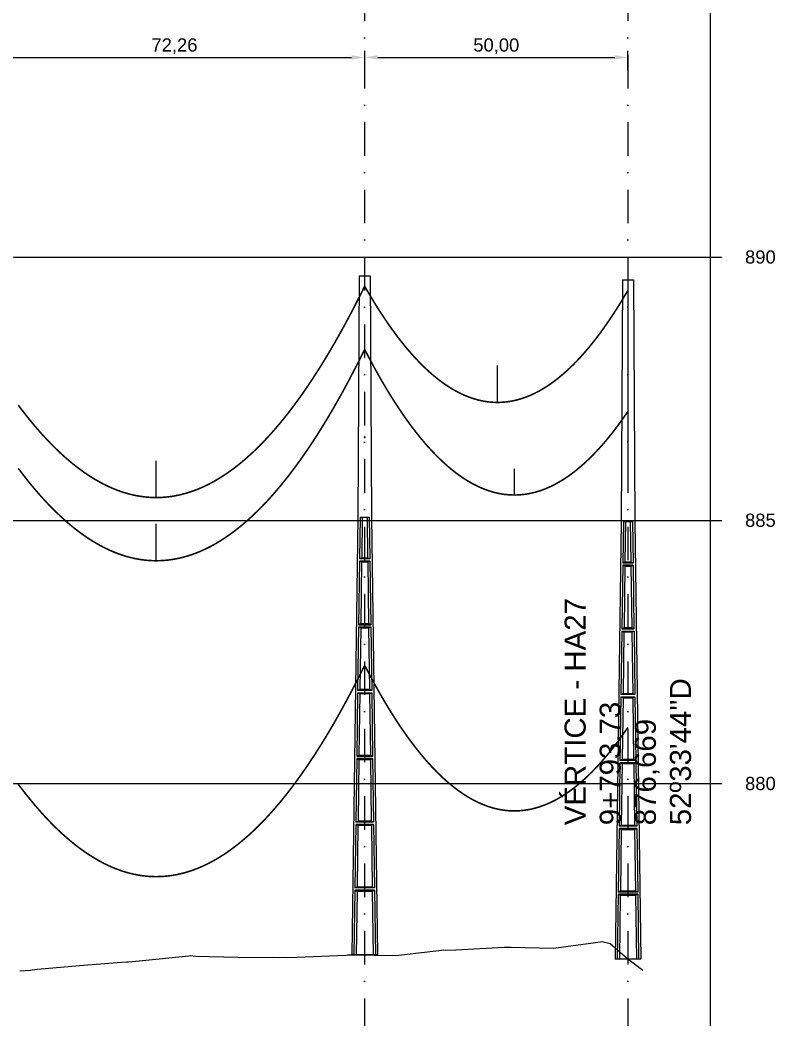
# Model space of a CAD drawing. Header units: metres. Extents: x -121 to 9872, y 3505 to 10721.
# Drawn here: x 9728.3 to 9871.7, y 8755.3 to 8945 of the extents above; entities that cross this region are included whole.
import ezdxf

# ---------------------------------------------------------------- set-up
doc = ezdxf.new("R2010")
doc.units = ezdxf.units.M
doc.header["$PDMODE"] = 2
doc.linetypes.add('DASHDOT', pattern=[25.4, 12.7, -6.35, 0, -6.35])
for name, color, linetype in [('CON-EOL- CA MAGNOLIA', 210, 'Continuous'), ('CON-EOL- PROJEÇÃO', 22, 'Continuous'), ('cotas', 7, 'Continuous'), ('Grade', 9, 'Continuous'), ('Ind.Rot', 8, 'DASHDOT'), ('Modelo_CotaTerreno_Perfil', 7, 'Continuous'), ('Modelo_Perfil', 252, 'Continuous'), ('Modelo_Texto_Geral', 7, 'Continuous'), ('Perfil - Texto Geral', 7, 'Continuous'), ('POSTE DT', 7, 'Continuous')]:
    doc.layers.add(name, color=color, linetype=linetype)
doc.styles.add('Arial', font='arial.ttf')
doc.styles.get("Standard").update_dxf_attribs({"font": 'arial.ttf'})
doc.dimstyles.new('ISO-25', dxfattribs={"dimtxt": 2.5, "dimasz": 2.5, "dimexe": 1.25, "dimexo": 0.625, "dimtad": 1, "dimzin": 1, "dimtxsty": 'Standard', "dimcen": 2.5, "dimaunit": 1, "dimadec": 3, "dimazin": 3, "dimtfac": 1, "dimtmove": 0, "dimatfit": 3, "dimfxlon": 1, "dimarcsym": 0})

# ---------------------------------------------------------------- blocks, each defined once
blk = doc.blocks.new('*U10')
at = {"layer": 'POSTE DT', "extrusion": (0, 1, 0)}
for p, q in [((-3.31, 406.59), (-4.05, 262)), ((-3.31, 406.59), (3.31, 406.59)), ((3.31, 406.59), (4.06, 262)), ((-4.05, 262), (-7.72, 0)), ((-4.05, 262), (-4.05, 262)), ((-2.73, 262), (-3.08, 237.05)), ((-2.73, 262), (2.75, 262)), ((-1.42, 262), (-1.77, 237.57)), ((1.43, 262), (1.77, 237.57)), ((2.75, 262), (3.1, 237.05)), ((4.06, 262), (7.72, 0)), ((-3.1, 235.74), (-3.63, 197.65)), ((3.11, 235.73), (-3.1, 235.74)), ((3.1, 237.05), (-3.08, 237.05)), ((-1.8, 235.21), (-2.32, 198.19)), ((1.8, 235.21), (2.32, 198.19)), ((3.11, 235.73), (3.65, 197.65)), ((-3.65, 196.34), (-4.19, 158.25)), ((-2.35, 195.8), (-2.87, 158.8)), ((2.35, 195.8), (2.87, 158.8)), ((3.66, 196.34), (4.2, 158.25)), ((-4.21, 156.94), (-4.74, 118.85)), ((-2.9, 156.39), (-3.42, 119.41)), ((2.91, 156.39), (3.42, 119.41)), ((4.21, 156.94), (4.75, 118.85)), ((-4.76, 117.54), (-5.29, 79.45)), ((4.77, 117.54), (-4.76, 117.54)), ((4.75, 118.85), (-4.74, 118.85)), ((-3.46, 116.98), (-3.97, 80.02)), ((3.46, 116.98), (3.98, 80.02)), ((4.77, 117.54), (5.3, 79.45)), ((-5.31, 78.14), (-5.85, 40.06)), ((5.32, 78.14), (-5.31, 78.14)), ((5.3, 79.45), (-5.29, 79.45)), ((5.32, 78.14), (5.85, 40.06)), ((-4.01, 77.57), (-4.53, 40.63)), ((4.01, 77.57), (4.53, 40.63)), ((-5.86, 38.74), (-6.41, 0)), ((5.87, 38.74), (-5.86, 38.74)), ((5.85, 40.06), (-5.85, 40.06)), ((-4.56, 38.17), (-5.1, 0)), ((4.56, 38.17), (5.1, 0)), ((5.87, 38.74), (6.41, 0)), ((-6.41, 0), (-7.72, 0)), ((-5.1, 0), (-6.41, 0)), ((5.1, 0), (-5.1, 0)), ((6.41, 0), (5.1, 0)), ((7.72, 0), (6.41, 0))]:
    blk.add_line(p, q, dxfattribs=at)
at = {"layer": 'POSTE DT', "ltscale": 3}
for points in [[(-3.63, 197.65), (3.65, 197.65)], [(-3.65, 196.34), (3.66, 196.34)], [(-4.21, 156.94), (4.21, 156.94)], [(4.2, 158.25), (-4.19, 158.25)]]:
    blk.add_lwpolyline(points, dxfattribs=at)
at = {"layer": 'POSTE DT'}
for points, knots in [([(0.25, 309.94), (0.25, 309.93), (0.25, 309.93), (0.25, 309.92), (0.25, 309.91), (0.25, 309.9), (0.25, 309.89), (0.24, 309.85), (0.22, 309.82), (0.19, 309.77), (0.16, 309.74), (0.11, 309.71), (0.08, 309.7), (0.01, 309.68), (-0.02, 309.68), (-0.08, 309.7), (-0.11, 309.71), (-0.16, 309.74), (-0.18, 309.76), (-0.21, 309.8), (-0.22, 309.82), (-0.24, 309.85), (-0.24, 309.87), (-0.25, 309.89), (-0.25, 309.9), (-0.25, 309.92), (-0.25, 309.92), (-0.25, 309.93), (-0.25, 309.94), (-0.25, 309.95), (-0.25, 309.95), (-0.25, 309.96), (-0.25, 309.97), (-0.24, 310), (-0.23, 310.02), (-0.21, 310.07), (-0.2, 310.09), (-0.15, 310.14), (-0.13, 310.15), (-0.07, 310.18), (-0.03, 310.19), (0.03, 310.19), (0.06, 310.18), (0.12, 310.16), (0.14, 310.14), (0.18, 310.11), (0.2, 310.09), (0.21, 310.06), (0.22, 310.05), (0.23, 310.04), (0.24, 310.01), (0.24, 309.99), (0.25, 309.97), (0.25, 309.96), (0.25, 309.95), (0.25, 309.94), (0.25, 309.94), (0.25, 309.94), (0.25, 309.94)], [-54.728303, -54.728303, -54.728303, -54.728303, -54.309038, -54.309038, -53.647169, -53.647169, -52.532885, -52.532885, -48.86224, -48.86224, -45.282765, -45.282765, -41.52867, -41.52867, -37.867486, -37.867486, -34.454589, -34.454589, -31.301423, -31.301423, -28.48103, -28.48103, -26.961755, -26.961755, -25.7544, -25.7544, -25.136228, -25.136228, -24.64409, -24.64409, -24.094201, -24.094201, -23.191199, -23.191199, -20.494482, -20.494482, -17.342863, -17.342863, -13.645538, -13.645538, -9.835989, -9.835989, -6.296781, -6.296781, -3.005029, -3.005029, 0, 0, 0, 1.527594, 1.527594, 3.697216, 3.697216, 4.489727, 4.489727, 5.01438, 5.01438, 5.095313, 5.095313, 5.095313, 5.095313]), ([(-3.1, 235.74), (-2.88, 235.65), (-2.67, 235.56), (-2.23, 235.39), (-2.02, 235.3), (-1.8, 235.21)], [0.055576, 0.055576, 0.055576, 0.055576, 56.767409, 56.767409, 113.50757, 113.50757, 113.50757, 113.50757]), ([(-1.77, 237.57), (-1.99, 237.49), (-2.21, 237.4), (-2.64, 237.22), (-2.86, 237.14), (-3.08, 237.05)], [0, 0, 0, 0, 56.660495, 56.660495, 113.412826, 113.412826, 113.412826, 113.412826]), ([(-1.8, 235.21), (-1.2, 235.21), (-0.6, 235.21), (0.6, 235.21), (1.2, 235.21), (1.8, 235.21)], [0, 0, 0, 0, 68.567797, 68.567797, 137.136247, 137.136247, 137.136247, 137.136247]), ([(1.77, 237.57), (1.18, 237.57), (0.59, 237.57), (-0.59, 237.57), (-1.18, 237.57), (-1.77, 237.57)], [0, 0, 0, 0, 67.306894, 67.306894, 134.614447, 134.614447, 134.614447, 134.614447]), ([(3.1, 237.05), (2.87, 237.14), (2.65, 237.23), (2.21, 237.4), (1.99, 237.49), (1.77, 237.57)], [0, 0, 0, 0, 56.738948, 56.738948, 113.38731, 113.38731, 113.38731, 113.38731]), ([(1.8, 235.21), (2.02, 235.3), (2.24, 235.38), (2.68, 235.56), (2.89, 235.65), (3.11, 235.73)], [0, 0, 0, 0, 56.845349, 56.845349, 113.599799, 113.599799, 113.599799, 113.599799]), ([(-2.32, 198.19), (-2.54, 198.1), (-2.76, 198.01), (-3.2, 197.83), (-3.41, 197.74), (-3.63, 197.65)], [0, 0, 0, 0, 63.412073, 63.412073, 126.777421, 126.777421, 126.777421, 126.777421]), ([(2.32, 198.19), (1.55, 198.19), (0.77, 198.19), (-0.77, 198.19), (-1.55, 198.19), (-2.32, 198.19)], [0, 0, 0, 0, 88.31008, 88.31008, 176.620652, 176.620652, 176.620652, 176.620652]), ([(3.65, 197.65), (3.43, 197.74), (3.2, 197.83), (2.76, 198.01), (2.54, 198.1), (2.32, 198.19)], [0, 0, 0, 0, 63.488119, 63.488119, 126.880939, 126.880939, 126.880939, 126.880939]), ([(-3.65, 196.34), (-3.43, 196.25), (-3.22, 196.16), (-2.78, 195.98), (-2.57, 195.89), (-2.35, 195.8)], [0.054307, 0.054307, 0.054307, 0.054307, 63.527131, 63.527131, 127.063246, 127.063246, 127.063246, 127.063246]), ([(-2.35, 195.8), (-1.57, 195.8), (-0.78, 195.8), (0.79, 195.8), (1.57, 195.8), (2.35, 195.8)], [0, 0, 0, 0, 89.585713, 89.585713, 179.17191, 179.17191, 179.17191, 179.17191]), ([(2.35, 195.8), (2.57, 195.89), (2.79, 195.98), (3.23, 196.16), (3.45, 196.25), (3.66, 196.34)], [0, 0, 0, 0, 63.60246, 63.60246, 127.109696, 127.109696, 127.109696, 127.109696]), ([(-4.21, 156.94), (-3.99, 156.85), (-3.77, 156.75), (-3.34, 156.57), (-3.12, 156.48), (-2.9, 156.39)], [0.053423, 0.053423, 0.053423, 0.053423, 70.429742, 70.429742, 140.90167, 140.90167, 140.90167, 140.90167]), ([(-2.87, 158.8), (-3.09, 158.71), (-3.31, 158.62), (-3.75, 158.43), (-3.97, 158.34), (-4.19, 158.25)], [0, 0, 0, 0, 70.301707, 70.301707, 140.590947, 140.590947, 140.590947, 140.590947]), ([(-2.9, 156.39), (-1.94, 156.39), (-0.97, 156.39), (0.97, 156.39), (1.94, 156.39), (2.91, 156.39)], [0, 0, 0, 0, 110.60219, 110.60219, 221.20473, 221.20473, 221.20473, 221.20473]), ([(2.87, 158.8), (1.92, 158.8), (0.96, 158.8), (-0.96, 158.8), (-1.91, 158.8), (-2.87, 158.8)], [0, 0, 0, 0, 109.314454, 109.314454, 218.629264, 218.629264, 218.629264, 218.629264]), ([(4.2, 158.25), (3.98, 158.34), (3.76, 158.44), (3.31, 158.62), (3.09, 158.71), (2.87, 158.8)], [0, 0, 0, 0, 70.379198, 70.379198, 140.659718, 140.659718, 140.659718, 140.659718]), ([(2.91, 156.39), (3.12, 156.48), (3.34, 156.57), (3.78, 156.75), (4, 156.85), (4.21, 156.94)], [0, 0, 0, 0, 70.506649, 70.506649, 140.914701, 140.914701, 140.914701, 140.914701]), ([(-4.76, 117.54), (-4.54, 117.45), (-4.32, 117.35), (-3.89, 117.17), (-3.67, 117.07), (-3.46, 116.98)], [0.052784, 0.052784, 0.052784, 0.052784, 77.438432, 77.438432, 154.950301, 154.950301, 154.950301, 154.950301]), ([(-3.42, 119.41), (-3.64, 119.32), (-3.86, 119.23), (-4.3, 119.04), (-4.52, 118.95), (-4.74, 118.85)], [0, 0, 0, 0, 77.299547, 77.299547, 154.618634, 154.618634, 154.618634, 154.618634]), ([(-3.46, 116.98), (-2.3, 116.98), (-1.15, 116.98), (1.15, 116.98), (2.31, 116.98), (3.46, 116.98)], [0, 0, 0, 0, 131.617604, 131.617604, 263.235447, 263.235447, 263.235447, 263.235447]), ([(3.42, 119.41), (2.28, 119.41), (1.14, 119.41), (-1.14, 119.41), (-2.28, 119.41), (-3.42, 119.41)], [0, 0, 0, 0, 130.319901, 130.319901, 260.640046, 260.640046, 260.640046, 260.640046]), ([(4.75, 118.85), (4.53, 118.95), (4.31, 119.04), (3.87, 119.23), (3.64, 119.32), (3.42, 119.41)], [0, 0, 0, 0, 77.381597, 77.381597, 154.66183, 154.66183, 154.66183, 154.66183]), ([(3.46, 116.98), (3.68, 117.07), (3.89, 117.17), (4.33, 117.35), (4.55, 117.45), (4.77, 117.54)], [0, 0, 0, 0, 77.520013, 77.520013, 154.938747, 154.938747, 154.938747, 154.938747]), ([(-5.31, 78.14), (-5.09, 78.05), (-4.88, 77.95), (-4.44, 77.76), (-4.23, 77.67), (-4.01, 77.57)], [0.052308, 0.052308, 0.052308, 0.052308, 84.527725, 84.527725, 169.158824, 169.158824, 169.158824, 169.158824]), ([(-3.97, 80.02), (-4.19, 79.93), (-4.41, 79.83), (-4.85, 79.64), (-5.07, 79.55), (-5.29, 79.45)], [0, 0, 0, 0, 84.379671, 84.379671, 168.809376, 168.809376, 168.809376, 168.809376]), ([(3.98, 80.02), (2.65, 80.02), (1.33, 80.02), (-1.32, 80.02), (-2.65, 80.02), (-3.97, 80.02)], [0, 0, 0, 0, 151.326157, 151.326157, 302.652465, 302.652465, 302.652465, 302.652465]), ([(5.3, 79.45), (5.08, 79.55), (4.86, 79.64), (4.42, 79.83), (4.2, 79.93), (3.98, 80.02)], [0, 0, 0, 0, 84.46863, 84.46863, 168.833721, 168.833721, 168.833721, 168.833721]), ([(4.01, 77.57), (4.23, 77.67), (4.45, 77.76), (4.88, 77.95), (5.1, 78.05), (5.32, 78.14)], [0, 0, 0, 0, 84.616316, 84.616316, 169.129178, 169.129178, 169.129178, 169.129178]), ([(-4.01, 77.57), (-2.67, 77.57), (-1.34, 77.57), (1.34, 77.57), (2.67, 77.57), (4.01, 77.57)], [0, 0, 0, 0, 152.632212, 152.632212, 305.264569, 305.264569, 305.264569, 305.264569]), ([(-5.86, 38.74), (-5.65, 38.65), (-5.43, 38.55), (-5, 38.36), (-4.78, 38.26), (-4.56, 38.17)], [0.026524, 0.026524, 0.026524, 0.026524, 91.679563, 91.679563, 183.466041, 183.466041, 183.466041, 183.466041]), ([(-4.53, 40.63), (-4.75, 40.53), (-4.97, 40.44), (-5.41, 40.25), (-5.63, 40.15), (-5.85, 40.06)], [0, 0, 0, 0, 91.523648, 91.523648, 183.126775, 183.126775, 183.126775, 183.126775]), ([(-4.56, 38.17), (-3.04, 38.17), (-1.52, 38.17), (1.52, 38.17), (3.04, 38.17), (4.56, 38.17)], [0, 0, 0, 0, 173.646192, 173.646192, 347.292451, 347.292451, 347.292451, 347.292451]), ([(4.53, 40.63), (3.02, 40.63), (1.51, 40.63), (-1.51, 40.63), (-3.02, 40.63), (-4.53, 40.63)], [0, 0, 0, 0, 172.33304, 172.33304, 344.666151, 344.666151, 344.666151, 344.666151]), ([(5.85, 40.06), (5.63, 40.15), (5.41, 40.25), (4.97, 40.44), (4.75, 40.53), (4.53, 40.63)], [0, 0, 0, 0, 91.621326, 91.621326, 183.137324, 183.137324, 183.137324, 183.137324]), ([(4.56, 38.17), (4.78, 38.26), (5, 38.36), (5.43, 38.55), (5.65, 38.65), (5.87, 38.74)], [0, 0, 0, 0, 91.776928, 91.776928, 183.448614, 183.448614, 183.448614, 183.448614])]:
    blk.add_open_spline(points, degree=3, knots=knots, dxfattribs=at)
blk = doc.blocks.new('*D164')
at = {"layer": 'cotas', "color": 0, "lineweight": -2, "transparency": 16777216}
for p, q in [((9721.48, 8935.43), (9721.48, 8939.18)), ((9793.74, 8935.43), (9793.74, 8939.18)), ((9723.98, 8937.93), (9791.24, 8937.93))]:
    blk.add_line(p, q, dxfattribs=at)
at = {"layer": 'cotas', "color": 0, "transparency": 16777216}
for points in [[(9723.98, 8938.35), (9723.98, 8937.51), (9721.48, 8937.93)], [(9791.24, 8938.35), (9791.24, 8937.51), (9793.74, 8937.93)]]:
    blk.add_solid(points, dxfattribs=at)
at = {"layer": 'Defpoints', "color": 0, "transparency": 16777216}
for p in [(9793.74, 8937.93), (9793.74, 8896.47), (9721.48, 8883.64)]:
    blk.add_point(p, dxfattribs=at)
at = {"layer": 'cotas', "color": 0, "transparency": 16777216, "insert": (9757.61, 8940.06), "char_height": 2.5, "attachment_point": 5}
blk.add_mtext('72,26', dxfattribs=at)
blk = doc.blocks.new('*D165')
at = {"layer": 'cotas', "color": 0, "lineweight": -2, "transparency": 16777216}
for p, q in [((9793.74, 8935.43), (9793.74, 8939.18)), ((9843.74, 8935.43), (9843.74, 8939.18)), ((9796.24, 8937.93), (9841.24, 8937.93))]:
    blk.add_line(p, q, dxfattribs=at)
at = {"layer": 'cotas', "color": 0, "transparency": 16777216}
for points in [[(9796.24, 8938.35), (9796.24, 8937.51), (9793.74, 8937.93)], [(9841.24, 8938.35), (9841.24, 8937.51), (9843.74, 8937.93)]]:
    blk.add_solid(points, dxfattribs=at)
at = {"layer": 'Defpoints', "color": 0, "transparency": 16777216}
for p in [(9843.74, 8937.93), (9793.74, 8896.47), (9843.74, 8895.69)]:
    blk.add_point(p, dxfattribs=at)
at = {"layer": 'cotas', "color": 0, "transparency": 16777216, "insert": (9818.74, 8940.06), "char_height": 2.5, "attachment_point": 5}
blk.add_mtext('50,00', dxfattribs=at)

msp = doc.modelspace()

# ---------------------------------------------------------------- linework, layer by layer
msp.add_lwpolyline([(9843.739, 8895.69), (9843.739, 8893.69), (9843.739, 8883.19), (9843.739, 8870.69), (9843.739, 8860.19)])
msp.add_circle((9843.735, 8766.693), 0.0623)
at = {"layer": 'CON-EOL- CA MAGNOLIA'}
for p, q in [((9818.963, 8872.405), (9818.963, 8879.405)), ((9754.15, 8854.336), (9754.15, 8861.336)), ((9822.178, 8854.814), (9822.178, 8859.814)), ((9754.15, 8842.336), (9754.15, 8849.336)), ((9754.15, 8842.336), (9754.15, 8849.336))]:
    msp.add_line(p, q, dxfattribs=at)
at = {"layer": 'CON-EOL- CA MAGNOLIA', "const_width": 0.3}
for points in [[(9727.95, 8871.88), (9728.31, 8871.402), (9728.669, 8870.929), (9729.029, 8870.464), (9729.388, 8870.005), (9729.748, 8869.553), (9730.107, 8869.107), (9730.467, 8868.668), (9730.826, 8868.236), (9731.186, 8867.81), (9731.545, 8867.391), (9731.905, 8866.979), (9732.264, 8866.573), (9732.624, 8866.174), (9732.983, 8865.781), (9733.343, 8865.396), (9733.702, 8865.016), (9734.062, 8864.644), (9734.421, 8864.278), (9734.781, 8863.918), (9735.14, 8863.566), (9735.5, 8863.22), (9735.859, 8862.88), (9736.219, 8862.547), (9736.578, 8862.221), (9736.938, 8861.902), (9737.297, 8861.589), (9737.657, 8861.282), (9738.016, 8860.983), (9738.376, 8860.69), (9738.735, 8860.403), (9739.095, 8860.123), (9739.454, 8859.85), (9739.814, 8859.584), (9740.173, 8859.324), (9740.533, 8859.07), (9740.892, 8858.823), (9741.252, 8858.583), (9741.611, 8858.35), (9741.971, 8858.123), (9742.33, 8857.902), (9742.69, 8857.689), (9743.049, 8857.481), (9743.409, 8857.281), (9743.768, 8857.087), (9744.128, 8856.9), (9744.487, 8856.719), (9744.847, 8856.545), (9745.206, 8856.378), (9745.566, 8856.217), (9745.925, 8856.062), (9746.285, 8855.915), (9746.644, 8855.774), (9747.004, 8855.639), (9747.363, 8855.511), (9747.723, 8855.39), (9748.082, 8855.275), (9748.442, 8855.167), (9748.801, 8855.066), (9749.161, 8854.971), (9749.52, 8854.883), (9749.88, 8854.801), (9750.239, 8854.726), (9750.599, 8854.657), (9750.958, 8854.596), (9751.318, 8854.54), (9751.677, 8854.492), (9752.037, 8854.45), (9752.396, 8854.414), (9752.756, 8854.385), (9753.115, 8854.363), (9753.475, 8854.347), (9753.834, 8854.338), (9754.194, 8854.336), (9754.553, 8854.34), (9754.913, 8854.351), (9755.272, 8854.368), (9755.632, 8854.392), (9755.991, 8854.422), (9756.351, 8854.459), (9756.71, 8854.503), (9757.07, 8854.553), (9757.429, 8854.61), (9757.789, 8854.674), (9758.148, 8854.744), (9758.508, 8854.82), (9758.867, 8854.904), (9759.227, 8854.993), (9759.586, 8855.09), (9759.946, 8855.193), (9760.305, 8855.303), (9760.665, 8855.419), (9761.024, 8855.542), (9761.384, 8855.671), (9761.743, 8855.807), (9762.103, 8855.95), (9762.462, 8856.099), (9762.822, 8856.255), (9763.181, 8856.417), (9763.541, 8856.587), (9763.9, 8856.762), (9764.26, 8856.944), (9764.619, 8857.133), (9764.979, 8857.329), (9765.338, 8857.531), (9765.698, 8857.74), (9766.057, 8857.955), (9766.417, 8858.177), (9766.776, 8858.406), (9767.136, 8858.641), (9767.495, 8858.882), (9767.855, 8859.131), (9768.214, 8859.386), (9768.574, 8859.647), (9768.933, 8859.916), (9769.293, 8860.19), (9769.652, 8860.472), (9770.012, 8860.76), (9770.371, 8861.055), (9770.731, 8861.356), (9771.09, 8861.664), (9771.45, 8861.978), (9771.809, 8862.3), (9772.169, 8862.627), (9772.528, 8862.962), (9772.888, 8863.303), (9773.247, 8863.65), (9773.607, 8864.005), (9773.966, 8864.366), (9774.326, 8864.733), (9774.685, 8865.107), (9775.045, 8865.488), (9775.404, 8865.876), (9775.764, 8866.27), (9776.123, 8866.671), (9776.483, 8867.078), (9776.842, 8867.492), (9777.202, 8867.913), (9777.561, 8868.34), (9777.921, 8868.774), (9778.28, 8869.214), (9778.64, 8869.662), (9778.999, 8870.115), (9779.359, 8870.576), (9779.718, 8871.043), (9780.078, 8871.517), (9780.437, 8871.997), (9780.797, 8872.485), (9781.156, 8872.978), (9781.516, 8873.479), (9781.875, 8873.986), (9782.235, 8874.5), (9782.594, 8875.02), (9782.954, 8875.547), (9783.313, 8876.081), (9783.673, 8876.621), (9784.032, 8877.169), (9784.392, 8877.722), (9784.751, 8878.283), (9785.111, 8878.85), (9785.47, 8879.424), (9785.83, 8880.004), (9786.189, 8880.592), (9786.549, 8881.185), (9786.908, 8881.786), (9787.268, 8882.393), (9787.627, 8883.007), (9787.987, 8883.628), (9788.346, 8884.255), (9788.706, 8884.889), (9789.065, 8885.53), (9789.425, 8886.177), (9789.784, 8886.831), (9790.144, 8887.492), (9790.503, 8888.16), (9790.863, 8888.834), (9791.222, 8889.515), (9791.582, 8890.203), (9791.941, 8890.897), (9792.301, 8891.598), (9792.66, 8892.306), (9793.02, 8893.021), (9793.379, 8893.742), (9793.739, 8894.47)], [(9793.739, 8894.47), (9793.988, 8894.036), (9794.237, 8893.606), (9794.485, 8893.181), (9794.734, 8892.76), (9794.983, 8892.343), (9795.232, 8891.93), (9795.48, 8891.522), (9795.729, 8891.119), (9795.978, 8890.719), (9796.227, 8890.324), (9796.475, 8889.933), (9796.724, 8889.547), (9796.973, 8889.165), (9797.222, 8888.787), (9797.47, 8888.414), (9797.719, 8888.044), (9797.968, 8887.68), (9798.217, 8887.319), (9798.465, 8886.963), (9798.714, 8886.612), (9798.963, 8886.264), (9799.212, 8885.921), (9799.46, 8885.582), (9799.709, 8885.247), (9799.958, 8884.917), (9800.207, 8884.592), (9800.455, 8884.27), (9800.704, 8883.953), (9800.953, 8883.64), (9801.202, 8883.331), (9801.45, 8883.027), (9801.699, 8882.727), (9801.948, 8882.431), (9802.197, 8882.14), (9802.445, 8881.853), (9802.694, 8881.57), (9802.943, 8881.292), (9803.192, 8881.018), (9803.44, 8880.748), (9803.689, 8880.482), (9803.938, 8880.221), (9804.187, 8879.964), (9804.436, 8879.712), (9804.684, 8879.463), (9804.933, 8879.219), (9805.182, 8878.98), (9805.431, 8878.744), (9805.679, 8878.513), (9805.928, 8878.286), (9806.177, 8878.064), (9806.426, 8877.846), (9806.674, 8877.632), (9806.923, 8877.422), (9807.172, 8877.217), (9807.421, 8877.016), (9807.669, 8876.819), (9807.918, 8876.627), (9808.167, 8876.439), (9808.416, 8876.255), (9808.664, 8876.075), (9808.913, 8875.9), (9809.162, 8875.729), (9809.411, 8875.562), (9809.659, 8875.4), (9809.908, 8875.242), (9810.157, 8875.088), (9810.406, 8874.939), (9810.654, 8874.793), (9810.903, 8874.653), (9811.152, 8874.516), (9811.401, 8874.383), (9811.649, 8874.255), (9811.898, 8874.132), (9812.147, 8874.012), (9812.396, 8873.897), (9812.644, 8873.786), (9812.893, 8873.679), (9813.142, 8873.577), (9813.391, 8873.479), (9813.639, 8873.385), (9813.888, 8873.296), (9814.137, 8873.21), (9814.386, 8873.13), (9814.635, 8873.053), (9814.883, 8872.981), (9815.132, 8872.913), (9815.381, 8872.849), (9815.63, 8872.789), (9815.878, 8872.734), (9816.127, 8872.683), (9816.376, 8872.636), (9816.625, 8872.594), (9816.873, 8872.556), (9817.122, 8872.522), (9817.371, 8872.492), (9817.62, 8872.467), (9817.868, 8872.446), (9818.117, 8872.429), (9818.366, 8872.417), (9818.615, 8872.409), (9818.863, 8872.405), (9819.112, 8872.405), (9819.361, 8872.41), (9819.61, 8872.419), (9819.858, 8872.432), (9820.107, 8872.45), (9820.356, 8872.472), (9820.605, 8872.498), (9820.853, 8872.528), (9821.102, 8872.563), (9821.351, 8872.602), (9821.6, 8872.645), (9821.848, 8872.693), (9822.097, 8872.744), (9822.346, 8872.8), (9822.595, 8872.861), (9822.843, 8872.925), (9823.092, 8872.994), (9823.341, 8873.068), (9823.59, 8873.145), (9823.839, 8873.227), (9824.087, 8873.313), (9824.336, 8873.403), (9824.585, 8873.498), (9824.834, 8873.597), (9825.082, 8873.7), (9825.331, 8873.808), (9825.58, 8873.919), (9825.829, 8874.035), (9826.077, 8874.156), (9826.326, 8874.28), (9826.575, 8874.409), (9826.824, 8874.542), (9827.072, 8874.68), (9827.321, 8874.822), (9827.57, 8874.968), (9827.819, 8875.118), (9828.067, 8875.273), (9828.316, 8875.432), (9828.565, 8875.595), (9828.814, 8875.762), (9829.062, 8875.934), (9829.311, 8876.11), (9829.56, 8876.29), (9829.809, 8876.475), (9830.057, 8876.664), (9830.306, 8876.857), (9830.555, 8877.055), (9830.804, 8877.257), (9831.052, 8877.463), (9831.301, 8877.673), (9831.55, 8877.888), (9831.799, 8878.107), (9832.047, 8878.331), (9832.296, 8878.558), (9832.545, 8878.79), (9832.794, 8879.026), (9833.042, 8879.267), (9833.291, 8879.512), (9833.54, 8879.761), (9833.789, 8880.014), (9834.038, 8880.272), (9834.286, 8880.534), (9834.535, 8880.8), (9834.784, 8881.071), (9835.033, 8881.346), (9835.281, 8881.625), (9835.53, 8881.909), (9835.779, 8882.197), (9836.028, 8882.489), (9836.276, 8882.785), (9836.525, 8883.086), (9836.774, 8883.391), (9837.023, 8883.701), (9837.271, 8884.015), (9837.52, 8884.333), (9837.769, 8884.655), (9838.018, 8884.982), (9838.266, 8885.313), (9838.515, 8885.648), (9838.764, 8885.988), (9839.013, 8886.332), (9839.261, 8886.68), (9839.51, 8887.033), (9839.759, 8887.39), (9840.008, 8887.751), (9840.256, 8888.117), (9840.505, 8888.487), (9840.754, 8888.861), (9841.003, 8889.239), (9841.251, 8889.622), (9841.5, 8890.01), (9841.749, 8890.401), (9841.998, 8890.797), (9842.246, 8891.197), (9842.495, 8891.602), (9842.744, 8892.011), (9842.993, 8892.424), (9843.241, 8892.842), (9843.49, 8893.264), (9843.739, 8893.69)], [(9727.95, 8859.881), (9728.31, 8859.402), (9728.669, 8858.929), (9729.029, 8858.464), (9729.388, 8858.005), (9729.748, 8857.553), (9730.107, 8857.107), (9730.467, 8856.668), (9730.826, 8856.236), (9731.186, 8855.81), (9731.545, 8855.391), (9731.905, 8854.979), (9732.264, 8854.573), (9732.624, 8854.174), (9732.983, 8853.781), (9733.343, 8853.395), (9733.702, 8853.016), (9734.062, 8852.644), (9734.421, 8852.278), (9734.781, 8851.918), (9735.14, 8851.566), (9735.5, 8851.22), (9735.859, 8850.88), (9736.219, 8850.547), (9736.578, 8850.221), (9736.938, 8849.902), (9737.297, 8849.589), (9737.657, 8849.282), (9738.016, 8848.983), (9738.376, 8848.69), (9738.735, 8848.403), (9739.095, 8848.123), (9739.454, 8847.85), (9739.814, 8847.583), (9740.173, 8847.323), (9740.533, 8847.07), (9740.892, 8846.823), (9741.252, 8846.583), (9741.611, 8846.35), (9741.971, 8846.123), (9742.33, 8845.902), (9742.69, 8845.689), (9743.049, 8845.481), (9743.409, 8845.281), (9743.768, 8845.087), (9744.128, 8844.9), (9744.487, 8844.719), (9744.847, 8844.545), (9745.206, 8844.378), (9745.566, 8844.217), (9745.925, 8844.062), (9746.285, 8843.915), (9746.644, 8843.774), (9747.004, 8843.639), (9747.363, 8843.511), (9747.723, 8843.39), (9748.082, 8843.275), (9748.442, 8843.167), (9748.801, 8843.066), (9749.161, 8842.971), (9749.52, 8842.883), (9749.88, 8842.801), (9750.239, 8842.726), (9750.599, 8842.658), (9750.958, 8842.596), (9751.318, 8842.54), (9751.677, 8842.492), (9752.037, 8842.45), (9752.396, 8842.414), (9752.756, 8842.385), (9753.115, 8842.363), (9753.475, 8842.347), (9753.834, 8842.338), (9754.194, 8842.336), (9754.553, 8842.34), (9754.913, 8842.35), (9755.272, 8842.368), (9755.632, 8842.392), (9755.991, 8842.422), (9756.351, 8842.459), (9756.71, 8842.503), (9757.07, 8842.553), (9757.429, 8842.61), (9757.789, 8842.674), (9758.148, 8842.744), (9758.508, 8842.82), (9758.867, 8842.904), (9759.227, 8842.993), (9759.586, 8843.09), (9759.946, 8843.193), (9760.305, 8843.303), (9760.665, 8843.419), (9761.024, 8843.542), (9761.384, 8843.671), (9761.743, 8843.807), (9762.103, 8843.95), (9762.462, 8844.099), (9762.822, 8844.255), (9763.181, 8844.417), (9763.541, 8844.587), (9763.9, 8844.762), (9764.26, 8844.945), (9764.619, 8845.133), (9764.979, 8845.329), (9765.338, 8845.531), (9765.698, 8845.74), (9766.057, 8845.955), (9766.417, 8846.177), (9766.776, 8846.406), (9767.136, 8846.641), (9767.495, 8846.882), (9767.855, 8847.131), (9768.214, 8847.386), (9768.574, 8847.647), (9768.933, 8847.916), (9769.293, 8848.19), (9769.652, 8848.472), (9770.012, 8848.76), (9770.371, 8849.055), (9770.731, 8849.356), (9771.09, 8849.664), (9771.45, 8849.978), (9771.809, 8850.3), (9772.169, 8850.627), (9772.528, 8850.962), (9772.888, 8851.303), (9773.247, 8851.65), (9773.607, 8852.005), (9773.966, 8852.366), (9774.326, 8852.733), (9774.685, 8853.107), (9775.045, 8853.488), (9775.404, 8853.876), (9775.764, 8854.27), (9776.123, 8854.671), (9776.483, 8855.078), (9776.842, 8855.492), (9777.202, 8855.913), (9777.561, 8856.34), (9777.921, 8856.774), (9778.28, 8857.214), (9778.64, 8857.662), (9778.999, 8858.115), (9779.359, 8858.576), (9779.718, 8859.043), (9780.078, 8859.517), (9780.437, 8859.997), (9780.797, 8860.485), (9781.156, 8860.978), (9781.516, 8861.479), (9781.875, 8861.986), (9782.235, 8862.5), (9782.594, 8863.02), (9782.954, 8863.547), (9783.313, 8864.081), (9783.673, 8864.621), (9784.032, 8865.169), (9784.392, 8865.722), (9784.751, 8866.283), (9785.111, 8866.85), (9785.47, 8867.424), (9785.83, 8868.004), (9786.189, 8868.592), (9786.549, 8869.185), (9786.908, 8869.786), (9787.268, 8870.393), (9787.627, 8871.007), (9787.987, 8871.628), (9788.346, 8872.255), (9788.706, 8872.889), (9789.065, 8873.53), (9789.425, 8874.177), (9789.784, 8874.831), (9790.144, 8875.492), (9790.503, 8876.16), (9790.863, 8876.834), (9791.222, 8877.515), (9791.582, 8878.203), (9791.941, 8878.897), (9792.301, 8879.598), (9792.66, 8880.306), (9793.02, 8881.021), (9793.379, 8881.742), (9793.739, 8882.47)], [(9727.95, 8859.88), (9728.31, 8859.402), (9728.669, 8858.929), (9729.029, 8858.464), (9729.388, 8858.005), (9729.748, 8857.553), (9730.107, 8857.107), (9730.467, 8856.668), (9730.826, 8856.236), (9731.186, 8855.81), (9731.545, 8855.391), (9731.905, 8854.979), (9732.264, 8854.573), (9732.624, 8854.174), (9732.983, 8853.781), (9733.343, 8853.396), (9733.702, 8853.016), (9734.062, 8852.644), (9734.421, 8852.278), (9734.781, 8851.918), (9735.14, 8851.566), (9735.5, 8851.22), (9735.859, 8850.88), (9736.219, 8850.547), (9736.578, 8850.221), (9736.938, 8849.902), (9737.297, 8849.589), (9737.657, 8849.282), (9738.016, 8848.983), (9738.376, 8848.69), (9738.735, 8848.403), (9739.095, 8848.123), (9739.454, 8847.85), (9739.814, 8847.584), (9740.173, 8847.323), (9740.533, 8847.07), (9740.892, 8846.823), (9741.252, 8846.583), (9741.611, 8846.35), (9741.971, 8846.123), (9742.33, 8845.902), (9742.69, 8845.689), (9743.049, 8845.481), (9743.409, 8845.281), (9743.768, 8845.087), (9744.128, 8844.9), (9744.487, 8844.719), (9744.847, 8844.545), (9745.206, 8844.378), (9745.566, 8844.217), (9745.925, 8844.062), (9746.285, 8843.915), (9746.644, 8843.774), (9747.004, 8843.639), (9747.363, 8843.511), (9747.723, 8843.39), (9748.082, 8843.275), (9748.442, 8843.167), (9748.801, 8843.066), (9749.161, 8842.971), (9749.52, 8842.883), (9749.88, 8842.801), (9750.239, 8842.726), (9750.599, 8842.657), (9750.958, 8842.596), (9751.318, 8842.54), (9751.677, 8842.492), (9752.037, 8842.45), (9752.396, 8842.414), (9752.756, 8842.385), (9753.115, 8842.363), (9753.475, 8842.347), (9753.834, 8842.338), (9754.194, 8842.336), (9754.553, 8842.34), (9754.913, 8842.351), (9755.272, 8842.368), (9755.632, 8842.392), (9755.991, 8842.422), (9756.351, 8842.459), (9756.71, 8842.503), (9757.07, 8842.553), (9757.429, 8842.61), (9757.789, 8842.674), (9758.148, 8842.744), (9758.508, 8842.82), (9758.867, 8842.904), (9759.227, 8842.993), (9759.586, 8843.09), (9759.946, 8843.193), (9760.305, 8843.303), (9760.665, 8843.419), (9761.024, 8843.542), (9761.384, 8843.671), (9761.743, 8843.807), (9762.103, 8843.95), (9762.462, 8844.099), (9762.822, 8844.255), (9763.181, 8844.417), (9763.541, 8844.587), (9763.9, 8844.762), (9764.26, 8844.944), (9764.619, 8845.133), (9764.979, 8845.329), (9765.338, 8845.531), (9765.698, 8845.74), (9766.057, 8845.955), (9766.417, 8846.177), (9766.776, 8846.406), (9767.136, 8846.641), (9767.495, 8846.882), (9767.855, 8847.131), (9768.214, 8847.386), (9768.574, 8847.647), (9768.933, 8847.916), (9769.293, 8848.19), (9769.652, 8848.472), (9770.012, 8848.76), (9770.371, 8849.055), (9770.731, 8849.356), (9771.09, 8849.664), (9771.45, 8849.978), (9771.809, 8850.3), (9772.169, 8850.627), (9772.528, 8850.962), (9772.888, 8851.303), (9773.247, 8851.65), (9773.607, 8852.005), (9773.966, 8852.366), (9774.326, 8852.733), (9774.685, 8853.107), (9775.045, 8853.488), (9775.404, 8853.876), (9775.764, 8854.27), (9776.123, 8854.671), (9776.483, 8855.078), (9776.842, 8855.492), (9777.202, 8855.913), (9777.561, 8856.34), (9777.921, 8856.774), (9778.28, 8857.214), (9778.64, 8857.662), (9778.999, 8858.115), (9779.359, 8858.576), (9779.718, 8859.043), (9780.078, 8859.517), (9780.437, 8859.997), (9780.797, 8860.485), (9781.156, 8860.978), (9781.516, 8861.479), (9781.875, 8861.986), (9782.235, 8862.5), (9782.594, 8863.02), (9782.954, 8863.547), (9783.313, 8864.081), (9783.673, 8864.621), (9784.032, 8865.169), (9784.392, 8865.722), (9784.751, 8866.283), (9785.111, 8866.85), (9785.47, 8867.424), (9785.83, 8868.004), (9786.189, 8868.592), (9786.549, 8869.185), (9786.908, 8869.786), (9787.268, 8870.393), (9787.627, 8871.007), (9787.987, 8871.628), (9788.346, 8872.255), (9788.706, 8872.889), (9789.065, 8873.53), (9789.425, 8874.177), (9789.784, 8874.831), (9790.144, 8875.492), (9790.503, 8876.16), (9790.863, 8876.834), (9791.222, 8877.515), (9791.582, 8878.203), (9791.941, 8878.897), (9792.301, 8879.598), (9792.66, 8880.306), (9793.02, 8881.021), (9793.379, 8881.742), (9793.739, 8882.47)], [(9843.739, 8870.69), (9842.759, 8869.277), (9841.778, 8867.93), (9840.798, 8866.649), (9839.817, 8865.434), (9838.837, 8864.285), (9837.857, 8863.202), (9836.876, 8862.185), (9835.896, 8861.234), (9834.915, 8860.348), (9833.935, 8859.529), (9832.955, 8858.775), (9831.974, 8858.087), (9830.994, 8857.464), (9830.014, 8856.908), (9829.033, 8856.416), (9828.053, 8855.991), (9827.072, 8855.631), (9826.092, 8855.336), (9825.112, 8855.107), (9824.131, 8854.944), (9823.151, 8854.846), (9822.17, 8854.814), (9821.19, 8854.847), (9820.21, 8854.946), (9819.229, 8855.11), (9818.249, 8855.34), (9817.268, 8855.636), (9816.288, 8855.997), (9815.308, 8856.423), (9814.327, 8856.915), (9813.347, 8857.473), (9812.366, 8858.097), (9811.386, 8858.786), (9810.406, 8859.541), (9809.425, 8860.361), (9808.445, 8861.248), (9807.464, 8862.2), (9806.484, 8863.218), (9805.504, 8864.302), (9804.523, 8865.452), (9803.543, 8866.667), (9802.563, 8867.949), (9801.582, 8869.297), (9800.602, 8870.712), (9799.621, 8872.192), (9798.641, 8873.739), (9797.661, 8875.352), (9796.68, 8877.032), (9795.7, 8878.778), (9794.719, 8880.591), (9793.739, 8882.47)]]:
    msp.add_lwpolyline(points, dxfattribs=at)
at = {"layer": 'CON-EOL- PROJEÇÃO', "const_width": 0.3}
for points in [[(9727.95, 8799.88), (9728.31, 8799.402), (9728.669, 8798.929), (9729.029, 8798.464), (9729.388, 8798.005), (9729.748, 8797.553), (9730.107, 8797.107), (9730.467, 8796.668), (9730.826, 8796.236), (9731.186, 8795.81), (9731.545, 8795.391), (9731.905, 8794.979), (9732.264, 8794.573), (9732.624, 8794.174), (9732.983, 8793.781), (9733.343, 8793.396), (9733.702, 8793.016), (9734.062, 8792.644), (9734.421, 8792.278), (9734.781, 8791.918), (9735.14, 8791.566), (9735.5, 8791.22), (9735.859, 8790.88), (9736.219, 8790.547), (9736.578, 8790.221), (9736.938, 8789.902), (9737.297, 8789.589), (9737.657, 8789.282), (9738.016, 8788.983), (9738.376, 8788.69), (9738.735, 8788.403), (9739.095, 8788.123), (9739.454, 8787.85), (9739.814, 8787.584), (9740.173, 8787.324), (9740.533, 8787.07), (9740.892, 8786.823), (9741.252, 8786.583), (9741.611, 8786.35), (9741.971, 8786.123), (9742.33, 8785.902), (9742.69, 8785.689), (9743.049, 8785.482), (9743.409, 8785.281), (9743.768, 8785.087), (9744.128, 8784.9), (9744.487, 8784.719), (9744.847, 8784.545), (9745.206, 8784.378), (9745.566, 8784.217), (9745.925, 8784.062), (9746.285, 8783.915), (9746.644, 8783.774), (9747.004, 8783.639), (9747.363, 8783.511), (9747.723, 8783.39), (9748.082, 8783.275), (9748.442, 8783.167), (9748.801, 8783.066), (9749.161, 8782.971), (9749.52, 8782.883), (9749.88, 8782.801), (9750.239, 8782.726), (9750.599, 8782.657), (9750.958, 8782.596), (9751.318, 8782.54), (9751.677, 8782.492), (9752.037, 8782.45), (9752.396, 8782.414), (9752.756, 8782.385), (9753.115, 8782.363), (9753.475, 8782.347), (9753.834, 8782.338), (9754.194, 8782.336), (9754.553, 8782.34), (9754.913, 8782.351), (9755.272, 8782.368), (9755.632, 8782.392), (9755.991, 8782.422), (9756.351, 8782.459), (9756.71, 8782.503), (9757.07, 8782.553), (9757.429, 8782.61), (9757.789, 8782.674), (9758.148, 8782.744), (9758.508, 8782.82), (9758.867, 8782.904), (9759.227, 8782.993), (9759.586, 8783.09), (9759.946, 8783.193), (9760.305, 8783.303), (9760.665, 8783.419), (9761.024, 8783.542), (9761.384, 8783.671), (9761.743, 8783.807), (9762.103, 8783.95), (9762.462, 8784.099), (9762.822, 8784.255), (9763.181, 8784.417), (9763.541, 8784.587), (9763.9, 8784.762), (9764.26, 8784.944), (9764.619, 8785.133), (9764.979, 8785.329), (9765.338, 8785.531), (9765.698, 8785.74), (9766.057, 8785.955), (9766.417, 8786.177), (9766.776, 8786.406), (9767.136, 8786.641), (9767.495, 8786.882), (9767.855, 8787.131), (9768.214, 8787.386), (9768.574, 8787.647), (9768.933, 8787.916), (9769.293, 8788.19), (9769.652, 8788.472), (9770.012, 8788.76), (9770.371, 8789.055), (9770.731, 8789.356), (9771.09, 8789.664), (9771.45, 8789.978), (9771.809, 8790.3), (9772.169, 8790.627), (9772.528, 8790.962), (9772.888, 8791.303), (9773.247, 8791.651), (9773.607, 8792.005), (9773.966, 8792.366), (9774.326, 8792.733), (9774.685, 8793.107), (9775.045, 8793.488), (9775.404, 8793.876), (9775.764, 8794.27), (9776.123, 8794.671), (9776.483, 8795.078), (9776.842, 8795.492), (9777.202, 8795.913), (9777.561, 8796.34), (9777.921, 8796.774), (9778.28, 8797.214), (9778.64, 8797.662), (9778.999, 8798.115), (9779.359, 8798.576), (9779.718, 8799.043), (9780.078, 8799.517), (9780.437, 8799.997), (9780.797, 8800.485), (9781.156, 8800.978), (9781.516, 8801.479), (9781.875, 8801.986), (9782.235, 8802.5), (9782.594, 8803.02), (9782.954, 8803.547), (9783.313, 8804.081), (9783.673, 8804.621), (9784.032, 8805.169), (9784.392, 8805.722), (9784.751, 8806.283), (9785.111, 8806.85), (9785.47, 8807.424), (9785.83, 8808.004), (9786.189, 8808.592), (9786.549, 8809.185), (9786.908, 8809.786), (9787.268, 8810.393), (9787.627, 8811.007), (9787.987, 8811.628), (9788.346, 8812.255), (9788.706, 8812.889), (9789.065, 8813.53), (9789.425, 8814.177), (9789.784, 8814.831), (9790.144, 8815.492), (9790.503, 8816.16), (9790.863, 8816.834), (9791.222, 8817.515), (9791.582, 8818.203), (9791.941, 8818.897), (9792.301, 8819.598), (9792.66, 8820.306), (9793.02, 8821.021), (9793.379, 8821.742), (9793.739, 8822.47)], [(9843.739, 8810.69), (9842.759, 8809.277), (9841.778, 8807.93), (9840.798, 8806.649), (9839.817, 8805.434), (9838.837, 8804.285), (9837.857, 8803.202), (9836.876, 8802.185), (9835.896, 8801.234), (9834.915, 8800.348), (9833.935, 8799.529), (9832.955, 8798.775), (9831.974, 8798.087), (9830.994, 8797.464), (9830.014, 8796.908), (9829.033, 8796.416), (9828.053, 8795.991), (9827.072, 8795.631), (9826.092, 8795.336), (9825.112, 8795.107), (9824.131, 8794.944), (9823.151, 8794.846), (9822.17, 8794.814), (9821.19, 8794.847), (9820.21, 8794.946), (9819.229, 8795.11), (9818.249, 8795.34), (9817.268, 8795.636), (9816.288, 8795.997), (9815.308, 8796.423), (9814.327, 8796.915), (9813.347, 8797.473), (9812.366, 8798.097), (9811.386, 8798.786), (9810.406, 8799.541), (9809.425, 8800.361), (9808.445, 8801.248), (9807.464, 8802.2), (9806.484, 8803.218), (9805.504, 8804.302), (9804.523, 8805.452), (9803.543, 8806.667), (9802.563, 8807.949), (9801.582, 8809.297), (9800.602, 8810.712), (9799.621, 8812.192), (9798.641, 8813.739), (9797.661, 8815.352), (9796.68, 8817.032), (9795.7, 8818.778), (9794.719, 8820.591), (9793.739, 8822.47)]]:
    msp.add_lwpolyline(points, dxfattribs=at)
at = {"layer": 'Grade'}
for points in [[(0, 8900), (9859.453, 8900)], [(0, 8850), (9859.453, 8850)], [(0, 8800), (9859.453, 8800)]]:
    msp.add_lwpolyline(points, dxfattribs=at)
at = {"layer": 'Ind.Rot', "linetype": 'DASHDOT', "ltscale": 0.5}
for points in [[(9793.739, 10500), (9793.739, 8300)], [(9843.739, 10500), (9843.739, 8300)]]:
    msp.add_lwpolyline(points, dxfattribs=at)
at = {"layer": 'Modelo_CotaTerreno_Perfil', "linetype": 'Continuous', "lineweight": -3}
msp.add_lwpolyline([(9728.242, 8764.429), (9730.266, 8764.581), (9730.6, 8764.608), (9731.597, 8764.747), (9739.596, 8765.484), (9747.581, 8766.115), (9748.589, 8766.146), (9748.898, 8766.174), (9750.934, 8766.356), (9760.323, 8767.326), (9760.631, 8767.364), (9761.62, 8767.244), (9769.63, 8767.018), (9777.565, 8766.97), (9778.56, 8767.058), (9778.891, 8767.009), (9780.941, 8767.031), (9790.163, 8767.413), (9790.462, 8767.472), (9791.448, 8767.496), (9799.657, 8767.389), (9807.825, 8768.33), (9808.713, 8768.404), (9809.029, 8768.373), (9811.047, 8768.45), (9820.261, 8768.945), (9820.588, 8768.937), (9821.54, 8768.943), (9829.638, 8768.725), (9837.577, 8769.851), (9838.512, 8769.952), (9838.86, 8770), (9840.34, 8769.659), (9843.731, 8766.696), (9846.588, 8764.55)], dxfattribs=at)
at = {"layer": 'Modelo_Perfil'}
msp.add_line((9859.453, 8300), (9859.453, 10500), dxfattribs=at)
for points in [[(9859.453, 8900), (9861.594, 8900)], [(9859.453, 8850), (9861.594, 8850)], [(9859.453, 8800), (9861.594, 8800)]]:
    msp.add_lwpolyline(points, dxfattribs=at)

# ---------------------------------------------------------------- block references
at = {"layer": 'POSTE DT', "xscale": 0.3172702451939489, "yscale": 0.3172702451939489, "zscale": 0.3172702451939489}
for p in [(9793.739, 8767.47), (9843.739, 8766.69)]:
    msp.add_blockref('*U10', p, dxfattribs=at)

# ---------------------------------------------------------------- texts
at = {"layer": 'Modelo_Texto_Geral', "linetype": 'Continuous', "lineweight": -2, "char_height": 2.5, "attachment_point": 6, "style": 'Arial'}
for s, insert in [('890', (9871.819, 8900.009)), ('885', (9871.819, 8850.009)), ('880', (9871.819, 8800.009))]:
    msp.add_mtext(s, dxfattribs=dict(at, insert=insert))
at = {"layer": 'Perfil - Texto Geral', "linetype": 'ByBlock', "insert": (9843.747, 8792.097), "char_height": 4, "width": 43.81409, "attachment_point": 4, "rotation": 90, "style": 'Arial'}
msp.add_mtext("VÉRTICE - HA27\\P9+793.73\\P876,669\\P52º33'44''D", dxfattribs=at)

# ---------------------------------------------------------------- dimensions: what is measured, and where the dimension line sits
at = {"layer": 'cotas'}
for base, p1, p2, picture, middle in [((9793.739, 8937.931), (9721.479, 8883.64), (9793.739, 8896.47), '*D164', (9757.609, 8940.059)), ((9843.739, 8937.931), (9793.739, 8896.47), (9843.739, 8895.69), '*D165', (9818.739, 8940.059))]:
    dim = msp.add_linear_dim(base=base, p1=p1, p2=p2, dimstyle='ISO-25', override={"dimtmove": 1}, dxfattribs=at)
    dim.commit()
    dim.dimension.update_dxf_attribs({"geometry": picture, "text_midpoint": middle})

doc.saveas('drawing.dxf')
